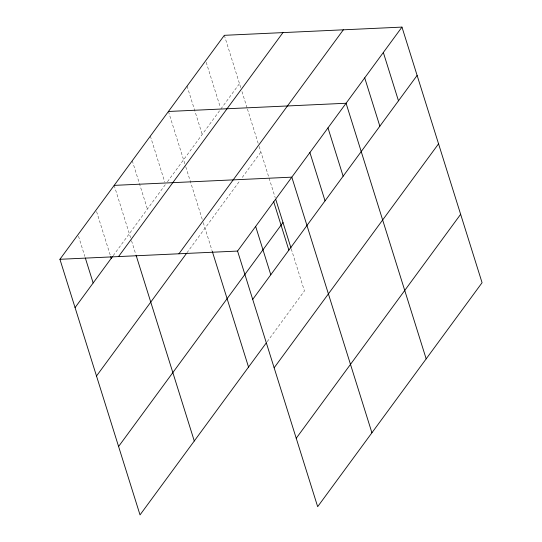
<?xml version="1.0" encoding="UTF-8"?>
<svg xmlns="http://www.w3.org/2000/svg" width="542" height="542" viewBox="0 0 542 542"><rect width="100%" height="100%" fill="white"/><g stroke="black" fill="none" stroke-linecap="round" stroke-linejoin="round"><path stroke-width="0.41" stroke-dasharray="2.71 2.03" d="M113.19 255.675L165.493 184.422M167.444 181.76L219.862 110.358M220.845 109.023L239.476 83.637M186.929 252.829L239.828 180.771M242.281 177.43L260.912 152.045M267.172 341.697L304.435 290.932L291.223 248.771M224.334 35.318L240.973 88.414M241.969 91.591L247.206 108.298M247.45 109.091L258.168 143.291M259.171 146.475L275.221 197.695M206.204 62.31L220.337 107.411M187.065 86.083L202.213 134.402M168.433 111.469L185.574 166.15M185.818 166.95L202.274 219.442M203.27 222.627L212.044 250.621M150.351 136.103L164.734 182.01M132.262 160.744L147.41 209.063M114.179 185.378L131.313 240.065M131.564 240.858L135.805 254.381M96.598 211.624L110.48 255.919M78.515 236.265L84.823 256.4"/><path stroke-width="0.81" d="M266.19 343.032L140.026 514.9L59.925 259.293L224.334 35.318L401.974 27.1L482.075 282.707L317.666 506.682L237.565 251.068L401.974 27.1M75.067 307.612L112.702 256.339M118.542 256.576L282.951 32.608M178.941 253.785L343.35 29.81M96.503 376.012L186.441 253.5M118.59 446.493L282.999 222.525M252.708 299.394L417.116 75.419M274.144 367.794L438.553 143.826M296.23 438.275L460.639 214.307M168.433 111.469L346.074 103.251L426.175 358.858M114.179 185.378L291.82 177.159L371.92 432.773M59.925 259.293L237.565 251.068M383.336 52.486L398.478 100.805M364.705 77.865L379.847 126.184M327.985 127.885L343.133 176.204M309.902 152.526L325.044 200.845M275.722 199.3L290.979 247.979M273.73 201.8L288.872 250.119M255.648 226.434L270.79 274.753M212.295 251.42L248.541 367.076M136.056 255.174L194.28 440.992M110.731 256.725L111.239 258.338M85.331 258.006L93.149 282.971"/></g></svg>
